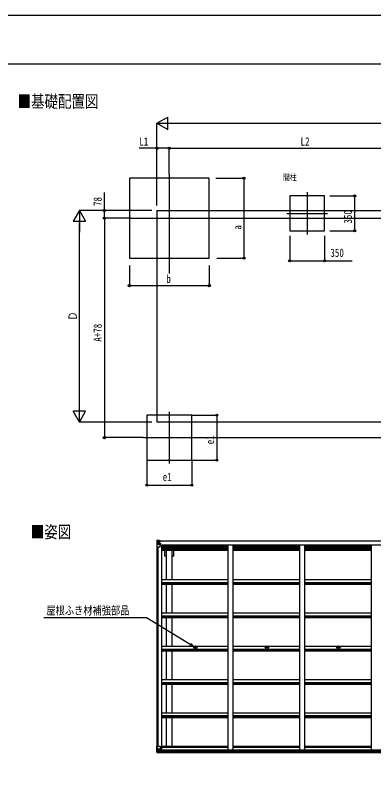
# Model space of a CAD drawing. Units: millimetres, scale not verified. Extents: x -10512 to 10512, y -7425 to 7425.
# Drawn here: x -5610 to -2026, y -333 to 7425 of the extents above; entities that cross this region are included whole.
import ezdxf
from ezdxf.enums import TextEntityAlignment as Align

# ---------------------------------------------------------------- set-up
doc = ezdxf.new("R2010")
doc.units = ezdxf.units.MM
doc.header["$LTSCALE"] = 30
for name, color, linetype in [('0-2_USER1', 3, 'Continuous'), ('0-3_YKK_12', 2, 'Continuous'), ('0-4_YKK_13', 4, 'Continuous'), ('0-5_YKK_A1', 4, 'Continuous'), ('0-6_YKK_D', 6, 'Continuous'), ('0-7_YKK_ZWAK', 7, 'Continuous')]:
    doc.layers.add(name, color=color, linetype=linetype)
doc.styles.add('ＭＳ ゴシック', font='')
doc.styles.get('ＭＳ ゴシック').set_extended_font_data('MS Gothic')

msp = doc.modelspace()

# ---------------------------------------------------------------- linework, layer by layer
at = {"layer": '0-3_YKK_12'}
for p, q in [((-4070.06, 5836.03), (-4070.06, 4840.86)), ((-2690.06, 5655.06), (-2690.06, 5232.43)), ((-2893.79, 5443.75), (-2486.33, 5443.75)), ((-4455.02, 5395.95), (-1135.92, 5395.95)), ((-4070.06, 3458.95), (-4070.06, 2938.95)), ((-4330.06, 3198.95), (1709.94, 3198.95))]:
    msp.add_line(p, q, dxfattribs=at)
at = {"layer": '0-4_YKK_13'}
for p, q in [((-4196.06, 2166.93), (-4196.06, 2166.89)), ((-4195.12, 2167.93), (-4195.12, 2167.93)), ((-4195.12, 2167.89), (-4195.12, 2167.93)), ((-4186.15, 2168.32), (-4194.07, 2167.84)), ((-4193.21, 2166.87), (-4193.22, 2166.81)), ((-4193.22, 2106.22), (-4193.22, 2166.81)), ((-4193.22, 2106.22), (-4163.06, 2106.22)), ((-4192.67, 2133.1), (-4188.53, 2145.19)), ((-4192.67, 2133.1), (-4186.06, 2132.89)), ((-4189.25, 2163.43), (-4191.98, 2167.1)), ((-4188.39, 2159.92), (-4186.06, 2159.98)), ((-4188.39, 2146.45), (-4188.39, 2159.92)), ((-4186.06, 2146.42), (-4188.39, 2146.45)), ((-4174.06, 2169.11), (-4186.06, 2168.32)), ((-4186.06, 2159.98), (-4174.06, 2159.98)), ((-4186.06, 2146.42), (-4174.06, 2146.42)), ((-4186.06, 2146.42), (-4186.06, 2146.42)), ((-4186.06, 2132.89), (-4162.06, 2132.89)), ((-4180.58, 2152.78), (-4180.58, 2151.82)), ((-4175.06, 2159.98), (-4174.06, 2159.98)), ((-4167.56, 2169.62), (-4174.06, 2169.22)), ((-4174.06, 2143.12), (-4174.06, 2169.22)), ((-4174.06, 2168.34), (-4167.56, 2168.73)), ((-4172.56, 2163.51), (-4174.06, 2163.51)), ((-4172.56, 2159.98), (-4174.06, 2159.98)), ((-4172.56, 2146.42), (-4174.06, 2146.42)), ((-4173.23, 2142.87), (-4162.89, 2141.21)), ((-4173.23, 2142.23), (-4173.23, 2142.87)), ((-4162.89, 2140.58), (-4173.23, 2142.23)), ((-4167.56, 2167.81), (-4172.56, 2167.72)), ((-4172.06, 2163.15), (-4172.56, 2163.15)), ((-4168.56, 2158.22), (-4172.56, 2158.22)), ((-4168.56, 2150.02), (-4172.56, 2150.02)), ((-4172.45, 2161.85), (-4168.56, 2161.85)), ((-4172.06, 2164.18), (-4172.06, 2162.23)), ((-4164.06, 2164.18), (-4172.06, 2164.18)), ((-4164.06, 2164.15), (-4172.06, 2164.15)), ((-4162.06, 2162.31), (-4172.06, 2162.23)), ((-4172.06, 2162.06), (-4172.06, 2162.23)), ((-4172.06, 2162.23), (-4172.06, 2162.23)), ((-4168.56, 2142.12), (-4168.56, 2162.09)), ((-4167.56, 2168.73), (-4167.56, 2169.62)), ((-4167.56, 2168.22), (-4167.56, 2168.73)), ((-4167.56, 2168.22), (-4167.56, 2167.81)), ((-4167.56, 2167.81), (-4167.56, 2166.99)), ((-4162.89, 2141.21), (-4162.89, 2140.58)), ((-4162.61, 2141.13), (-4158.56, 2141.1)), ((-4162.56, 2167.42), (-4162.56, 2166.99)), ((-4162.26, 2167.42), (-4162.56, 2167.42)), ((-4162.26, 2167.42), (-4160.57, 2166.99)), ((-4162.06, 2163.92), (-4157.06, 2163.92)), ((-4162.06, 2162.31), (-4162.06, 2163.92)), ((-4162.06, 2107.22), (-4162.06, 2140.32)), ((-4157.56, 2129.22), (-4162.06, 2129.22)), ((-4157.56, 2141.09), (-4158.56, 2141.1)), ((-4158.56, 2139.36), (-4157.56, 2139.37)), ((-4157.56, 2124.87), (-4157.56, 2141.09)), ((-4157.06, 2164.85), (-4157.06, 2163.92)), ((-4157.06, 2163.92), (-4156.06, 2163.92)), ((-4156.06, 2163.92), (-4156.06, 2164.85)), ((-4156.06, 2163.92), (-4156.06, 2162.35)), ((-4156.06, 2162.24), (-4156.06, 2162.35)), ((-3811.48, 1098.56), (-3810.37, 1098.58)), ((-3811.48, 1097.56), (-3810.37, 1097.54)), ((-3810.37, 1098.58), (-3809.86, 1098.68)), ((-3810.37, 1097.54), (-3809.86, 1097.44)), ((-3809.76, 1099.2), (-3809.86, 1098.68)), ((-3809.76, 1096.93), (-3809.86, 1097.44)), ((-3809.74, 1100.31), (-3809.76, 1099.2)), ((-3809.74, 1095.82), (-3809.76, 1096.93)), ((-3808.74, 1100.31), (-3808.72, 1099.2)), ((-3808.74, 1095.82), (-3808.72, 1096.93)), ((-3808.72, 1099.2), (-3808.62, 1098.68)), ((-3808.72, 1096.93), (-3808.62, 1097.44)), ((-3808.1, 1098.58), (-3808.62, 1098.68)), ((-3808.1, 1097.54), (-3808.62, 1097.44)), ((-3806.99, 1098.56), (-3808.1, 1098.58)), ((-3806.99, 1097.56), (-3808.1, 1097.54)), ((-3095.48, 1098.56), (-3094.37, 1098.58)), ((-3095.48, 1097.56), (-3094.37, 1097.54)), ((-3094.37, 1098.58), (-3093.86, 1098.68)), ((-3094.37, 1097.54), (-3093.86, 1097.44)), ((-3093.76, 1099.2), (-3093.86, 1098.68)), ((-3093.76, 1096.93), (-3093.86, 1097.44)), ((-3093.74, 1100.31), (-3093.76, 1099.2)), ((-3093.74, 1095.82), (-3093.76, 1096.93)), ((-3092.74, 1100.31), (-3092.72, 1099.2)), ((-3092.74, 1095.82), (-3092.72, 1096.93)), ((-3092.72, 1099.2), (-3092.62, 1098.68)), ((-3092.72, 1096.93), (-3092.62, 1097.44)), ((-3092.1, 1098.58), (-3092.62, 1098.68)), ((-3092.1, 1097.54), (-3092.62, 1097.44)), ((-3090.99, 1098.56), (-3092.1, 1098.58)), ((-3090.99, 1097.56), (-3092.1, 1097.54)), ((-2379.48, 1098.56), (-2378.37, 1098.58)), ((-2379.48, 1097.56), (-2378.37, 1097.54)), ((-2378.37, 1098.58), (-2377.86, 1098.68)), ((-2378.37, 1097.54), (-2377.86, 1097.44)), ((-2377.76, 1099.2), (-2377.86, 1098.68)), ((-2377.76, 1096.93), (-2377.86, 1097.44)), ((-2377.74, 1100.31), (-2377.76, 1099.2)), ((-2377.74, 1095.82), (-2377.76, 1096.93)), ((-2376.74, 1100.31), (-2376.72, 1099.2)), ((-2376.74, 1095.82), (-2376.72, 1096.93)), ((-2376.72, 1099.2), (-2376.62, 1098.68)), ((-2376.72, 1096.93), (-2376.62, 1097.44)), ((-2376.1, 1098.58), (-2376.62, 1098.68)), ((-2376.1, 1097.54), (-2376.62, 1097.44)), ((-2374.99, 1098.56), (-2376.1, 1098.58)), ((-2374.99, 1097.56), (-2376.1, 1097.54)), ((-4196.06, 110.24), (-4163.06, 110.24)), ((-4196.06, 49.53), (-4196.06, 110.24)), ((-4193.22, 110.24), (-4193.22, 49.66)), ((-4192.67, 83.36), (-4186.06, 83.58)), ((-4192.67, 83.36), (-4188.53, 71.28)), ((-4186.06, 83.58), (-4162.06, 83.58)), ((-4162.06, 109.24), (-4162.06, 76.15)), ((-4195.12, 48.58), (-4195.12, 48.53)), ((-4186.15, 48.15), (-4194.07, 48.62)), ((-4193.21, 49.59), (-4193.22, 49.66)), ((-4189.25, 53.03), (-4191.98, 49.37)), ((-4186.06, 70.04), (-4188.39, 70.01)), ((-4188.39, 70.01), (-4188.39, 56.54)), ((-4188.39, 56.54), (-4186.06, 56.48)), ((-4186.06, 70.04), (-4186.06, 70.04)), ((-4174.06, 70.04), (-4186.06, 70.04)), ((-4186.06, 56.49), (-4174.06, 56.49)), ((-4174.06, 47.36), (-4186.06, 48.14)), ((-4181.54, 63.68), (-4181.54, 64.64)), ((-4174.06, 74.03), (-4167.56, 74.03)), ((-4174.06, 74.03), (-4174.06, 47.24)), ((-4162.89, 75.89), (-4173.23, 74.23)), ((-4173.23, 74.23), (-4173.23, 74.03)), ((-4170.54, 74.03), (-4162.89, 75.25)), ((-4167.56, 74.03), (-4158.56, 74)), ((-4167.56, 46.85), (-4167.56, 52.79)), ((-4158.56, 52.22), (-4167.56, 52.16)), ((-4162.89, 75.25), (-4162.89, 75.89)), ((-4157.56, 73.09), (-4157.56, 52.93))]:
    msp.add_line(p, q, dxfattribs=at)
for points in [[(-4196.06, 2166.89), (-4196.06, 2106.22), (-4193.22, 2106.22)], [(-4195.12, 2167.93), (-4186.06, 2168.49), (-4174.06, 2169.22)], [(-4182.5, 2153.74), (-4183.46, 2153.74), (-4183.46, 2154.7), (-4182.5, 2154.7)], [(-4181.54, 2155.66), (-4181.54, 2156.62), (-4180.58, 2156.62), (-4180.58, 2155.66)], [(-4180.58, 2151.82), (-4181.54, 2151.82), (-4181.54, 2152.78)], [(-4179.62, 2154.7), (-4178.66, 2154.7), (-4178.66, 2153.74), (-4179.62, 2153.74)], [(-4167.56, 2168.22), (-4172.56, 2168.22), (-4172.56, 2142.76)], [(-4172.06, 2163.15), (-4164.06, 2163.15), (-4164.06, 2164.85)], [(-4157.06, 2162.19), (-4172.06, 2162.06), (-4172.06, 2162.06)], [(-4162.06, 2162.31), (-4162.06, 2162.3), (-4156.06, 2162.35)], [(-4158.56, 2141.1), (-4158.56, 2139.36), (-4162.06, 2139.35)], [(-4195.12, 48.53), (-4186.06, 47.98), (-4167.56, 46.85)], [(-4182.5, 61.76), (-4183.46, 61.76), (-4183.46, 62.72), (-4182.5, 62.72)], [(-4181.54, 64.64), (-4180.58, 64.64), (-4180.58, 63.68)], [(-4180.58, 60.8), (-4180.58, 59.84), (-4181.54, 59.84), (-4181.54, 60.8)], [(-4179.62, 62.72), (-4178.66, 62.72), (-4178.66, 61.76), (-4179.62, 61.76)], [(-4157.56, 52.93), (-4157.57, 52.83), (-4167.56, 52.79)]]:
    msp.add_lwpolyline(points, dxfattribs=at)
for centre, radius in [((-4181.06, 2154.22), 5.3), ((-3809.24, 1098.06), 17), ((-3809.24, 1098.06), 4), ((-3093.24, 1098.06), 17), ((-3093.24, 1098.06), 4), ((-2377.24, 1098.06), 17), ((-2377.24, 1098.06), 4), ((-4181.06, 62.24), 5.3)]:
    msp.add_circle(centre, radius, dxfattribs=at)
for centre, radius, start, end in [((-4195.06, 2166.93), 0.999, 93.4424, 179.95083), ((-4195.06, 2166.93), 1, 93.50017, 180.00079), ((-4195.06, 2166.89), 0.999, 93.4424, 179.95083), ((-4193.91, 2180.54), 12.7, 269.24466, 275.10311), ((-4191.93, 2166.93), 1.28, 131.17831, 182.45895), ((-4182.5, 2155.66), 0.96, 270, 0), ((-4182.5, 2152.78), 0.96, 0, 90), ((-4179.62, 2155.66), 0.96, 180, 270), ((-4179.62, 2152.78), 0.96, 90, 180), ((-4173.12, 2143.8), 0.937, 182.32209, 263.26766), ((-4173.12, 2143.16), 0.937, 182.32209, 263.26766), ((-4172.06, 2164.68), 0.5, 179.99802, 269.99691), ((-4172.06, 2164.65), 0.5, 180.00109, 270.00109), ((-4172.06, 2161.73), 0.5, 90.52895, 180.04464), ((-4172.05, 2161.55), 0.513, 91.88028, 181.04707), ((-4163.06, 2107.22), 1, 270, 0), ((-4163, 2140.28), 0.937, 2.32209, 83.26766), ((-4163, 2139.65), 0.937, 2.32209, 83.26766), ((-4156.92, 2169.88), 7.69, 268.96999, 276.43426), ((-3809.24, 1098.06), 2.3, 167.44414, 192.55586), ((-3809.24, 1098.06), 2.3, 77.44414, 102.55586), ((-3809.24, 1098.06), 2.3, 257.44414, 282.55586), ((-3809.24, 1098.06), 2.3, 347.44414, 12.55586), ((-3093.24, 1098.06), 2.3, 167.44414, 192.55586), ((-3093.24, 1098.06), 2.3, 77.44414, 102.55586), ((-3093.24, 1098.06), 2.3, 257.44414, 282.55586), ((-3093.24, 1098.06), 2.3, 347.44414, 12.55586), ((-2377.24, 1098.06), 2.3, 167.44414, 192.55586), ((-2377.24, 1098.06), 2.3, 77.44414, 102.55586), ((-2377.24, 1098.06), 2.3, 257.44414, 282.55586), ((-2377.24, 1098.06), 2.3, 347.44414, 12.55586), ((-4163.06, 109.24), 1, 0, 90), ((-4195.06, 49.57), 0.999, 180.04917, 266.5576), ((-4195.06, 49.54), 0.999, 180.04917, 266.5576), ((-4195.06, 49.53), 1, 179.99921, 266.49983), ((-4193.91, 35.92), 12.7, 84.89689, 90.75534), ((-4191.93, 49.54), 1.28, 177.54105, 228.82169), ((-4182.5, 63.68), 0.96, 270, 0), ((-4182.5, 60.8), 0.96, 0, 90), ((-4179.62, 63.68), 0.96, 180, 270), ((-4179.62, 60.8), 0.96, 90, 180), ((-4173.12, 73.3), 0.937, 96.73234, 129.06602), ((-4163, 76.82), 0.937, 276.73234, 357.67791), ((-4163, 76.18), 0.937, 276.73234, 357.67791)]:
    msp.add_arc(centre, radius, start, end, dxfattribs=at)
for centre, major_axis, ratio, start_param, end_param in [((-3994.12, 2180.24), (201, 12.36), 0.060933, 3.1373463, 3.1378449), ((-4193.12, 2168.01), (2, 0.12), 0.060933, 3.1378449, 4.2119296), ((-4191.95, 2135.45), (0.85, 2.32), 0.403757, 2.3087461, 3.2744049), ((-4192.93, 2164.91), (-0.02, 3), 0.466854, 5.5234897, 6.1575023), ((-4191.26, 2159.84), (0.03, 5), 0.573921, 4.7320603, 5.5159136), ((-4189.8, 2146.47), (0, 3), 0.468246, 4.2703918, 4.7058971), ((-4267.81, 2159.98), (81.75, 0), 0.061163, 0, 0.0007725), ((-4191.95, 81.01), (0.85, -2.32), 0.403757, 3.0087805, 3.9744392), ((-4193.12, 48.45), (2, -0.12), 0.060933, 2.0712557, 3.1453404), ((-3994.12, 36.22), (201, -12.36), 0.060933, 3.1453404, 3.145839), ((-4192.93, 51.55), (-0.02, -3), 0.466854, 0.125683, 0.7596956), ((-4191.26, 56.62), (0.03, -5), 0.573921, 0.7672717, 1.551125), ((-4189.8, 69.99), (0, -3), 0.468246, 1.5772882, 2.0127935), ((-4267.81, 56.49), (81.75, 0), 0.061163, 6.2824128, 6.2831853), ((-4158.56, 73.09), (1, -0.021), 0.906239, 0.0187047, 1.589501), ((-4158.56, 52.93), (1, 0.012), 0.707053, 4.7036637, 6.124411)]:
    msp.add_ellipse(centre, major_axis=major_axis, ratio=ratio, start_param=start_param, end_param=end_param, dxfattribs=at)
at = {"layer": '0-5_YKK_A1'}
for p, q in [((-4194.06, 5473.75), (1573.94, 5473.75)), ((-4194.06, 5473.75), (-4194.06, 3355.37)), ((1573.94, 3355.37), (-4194.06, 3355.37)), ((-4194.06, 2106.22), (-4194.06, 110.24)), ((-4184.36, 2106.22), (-4184.36, 110.24)), ((-4172.56, 2166.99), (-1316.56, 2166.99)), ((-4172.56, 2164.85), (-1316.56, 2164.85)), ((-4162.06, 2124.87), (-4149.06, 2124.87)), ((-4149.06, 2124.87), (-4149.06, 74.22)), ((-4149.06, 2111.19), (-3483.06, 2111.19)), ((-4149.06, 2102.8), (-3483.06, 2102.8)), ((-4141.56, 2111.19), (-4141.56, 2126.71)), ((-4141.56, 2126.71), (-1342.56, 2126.71)), ((-3483.06, 2126.69), (-3483.06, 74.22)), ((-3433.06, 2126.69), (-3433.06, 74.22)), ((-3433.06, 2111.19), (-2767.06, 2111.19)), ((-3433.06, 2102.8), (-2767.06, 2102.8)), ((-2767.06, 2126.69), (-2767.06, 74.22)), ((-2717.06, 2126.69), (-2717.06, 74.22)), ((-2717.06, 2111.19), (-2051.06, 2111.19)), ((-2717.06, 2102.8), (-2051.06, 2102.8)), ((-2051.06, 2126.69), (-2051.06, 74.22)), ((-4149.06, 2094.6), (-3483.06, 2094.6)), ((-4149.06, 2090.67), (-3483.06, 2090.67)), ((-4149.06, 2085.59), (-3483.06, 2085.59)), ((-4149.06, 2072.58), (-3483.06, 2072.58)), ((-4115.26, 2010.99), (-4115.26, 2072.58)), ((-4097.56, 1779.58), (-4097.56, 2072.58)), ((-4042.56, 1779.58), (-4042.56, 2072.58)), ((-4024.86, 2010.99), (-4024.86, 2072.58)), ((-3433.06, 2094.6), (-2767.06, 2094.6)), ((-3433.06, 2090.67), (-2767.06, 2090.67)), ((-3433.06, 2085.59), (-2767.06, 2085.59)), ((-3433.06, 2072.58), (-2767.06, 2072.58)), ((-2717.06, 2094.6), (-2051.06, 2094.6)), ((-2717.06, 2090.67), (-2051.06, 2090.67)), ((-2717.06, 2085.59), (-2051.06, 2085.59)), ((-2717.06, 2072.58), (-2051.06, 2072.58)), ((-4097.56, 2010.99), (-4115.26, 2010.99)), ((-4024.86, 2010.99), (-4042.56, 2010.99)), ((-4149.03, 1779.58), (-3483.06, 1779.58)), ((-4149.03, 1749.84), (-3483.06, 1749.84)), ((-4149.03, 1745.29), (-3483.06, 1745.29)), ((-4149.03, 1732.28), (-3483.06, 1732.28)), ((-4097.56, 1446.08), (-4097.56, 1732.28)), ((-4042.56, 1446.08), (-4042.56, 1732.28)), ((-3433.03, 1779.58), (-2767.06, 1779.58)), ((-3433.03, 1749.84), (-2767.06, 1749.84)), ((-3433.03, 1745.29), (-2767.06, 1745.29)), ((-3433.03, 1732.28), (-2767.06, 1732.28)), ((-2717.03, 1779.58), (-2051.06, 1779.58)), ((-2717.03, 1749.84), (-2051.06, 1749.84)), ((-2717.03, 1745.29), (-2051.06, 1745.29)), ((-2717.03, 1732.28), (-2051.06, 1732.28)), ((-4149.03, 1446.08), (-3483.06, 1446.08)), ((-4149.03, 1416.34), (-3483.06, 1416.34)), ((-4149.03, 1411.8), (-3483.06, 1411.8)), ((-4149.03, 1398.78), (-3483.06, 1398.78)), ((-4097.56, 1112.58), (-4097.56, 1398.78)), ((-4042.56, 1112.58), (-4042.56, 1398.78)), ((-3433.03, 1446.08), (-2767.06, 1446.08)), ((-3433.03, 1416.34), (-2767.06, 1416.34)), ((-3433.03, 1411.8), (-2767.06, 1411.8)), ((-3433.03, 1398.78), (-2767.06, 1398.78)), ((-2717.03, 1446.08), (-2051.06, 1446.08)), ((-2717.03, 1416.34), (-2051.06, 1416.34)), ((-2717.03, 1411.8), (-2051.06, 1411.8)), ((-2717.03, 1398.78), (-2051.06, 1398.78)), ((-4149.03, 1112.58), (-3483.06, 1112.58)), ((-3433.03, 1112.58), (-2767.06, 1112.58)), ((-2717.03, 1112.58), (-2051.06, 1112.58)), ((-4149.03, 1082.85), (-3483.06, 1082.85)), ((-4149.03, 1078.3), (-3483.06, 1078.3)), ((-4149.03, 1065.29), (-3483.06, 1065.29)), ((-4097.56, 779.09), (-4097.56, 1065.29)), ((-4042.56, 779.09), (-4042.56, 1065.29)), ((-3433.03, 1082.85), (-2767.06, 1082.85)), ((-3433.03, 1078.3), (-2767.06, 1078.3)), ((-3433.03, 1065.29), (-2767.06, 1065.29)), ((-2717.03, 1082.85), (-2051.06, 1082.85)), ((-2717.03, 1078.3), (-2051.06, 1078.3)), ((-2717.03, 1065.29), (-2051.06, 1065.29)), ((-4149.03, 779.09), (-3483.06, 779.09)), ((-3433.03, 779.09), (-2767.06, 779.09)), ((-2717.03, 779.09), (-2051.06, 779.09)), ((-4149.03, 749.35), (-3483.06, 749.35)), ((-4149.03, 744.8), (-3483.06, 744.8)), ((-4149.03, 731.79), (-3483.06, 731.79)), ((-4097.56, 445.6), (-4097.56, 731.79)), ((-4042.56, 445.6), (-4042.56, 731.79)), ((-3433.03, 749.35), (-2767.06, 749.35)), ((-3433.03, 744.8), (-2767.06, 744.8)), ((-3433.03, 731.79), (-2767.06, 731.79)), ((-2717.03, 749.35), (-2051.06, 749.35)), ((-2717.03, 744.8), (-2051.06, 744.8)), ((-2717.03, 731.79), (-2051.06, 731.79)), ((-4149.03, 445.6), (-3483.06, 445.6)), ((-4149.03, 415.86), (-3483.06, 415.86)), ((-4149.03, 411.31), (-3483.06, 411.31)), ((-4149.03, 398.3), (-3483.06, 398.3)), ((-4097.56, 110.39), (-4097.56, 398.3)), ((-4042.56, 110.39), (-4042.56, 398.3)), ((-3433.03, 445.6), (-2767.06, 445.6)), ((-3433.03, 415.86), (-2767.06, 415.86)), ((-3433.03, 411.31), (-2767.06, 411.31)), ((-3433.03, 398.3), (-2767.06, 398.3)), ((-2717.03, 445.6), (-2051.06, 445.6)), ((-2717.03, 415.86), (-2051.06, 415.86)), ((-2717.03, 411.31), (-2051.06, 411.31)), ((-2717.03, 398.3), (-2051.06, 398.3)), ((-4149.06, 110.39), (-3483.06, 110.39)), ((-4149.06, 102.05), (-3483.06, 102.05)), ((-3433.06, 110.39), (-2767.06, 110.39)), ((-3433.06, 102.05), (-2767.06, 102.05)), ((-2717.06, 110.39), (-2051.06, 110.39)), ((-2717.06, 102.05), (-2051.06, 102.05)), ((-4169.32, 74.22), (-1326.56, 74.22)), ((-4167.56, 48.45), (-1316.56, 48.45)), ((-4157.56, 71.96), (-1326.56, 71.96)), ((-4157.56, 56.35), (-1326.56, 56.35))]:
    msp.add_line(p, q, dxfattribs=at)
for points in [[(-4470.06, 4995.95), (-3670.06, 4995.95), (-3670.06, 5795.95), (-4470.06, 5795.95)], [(-2865.06, 5268.75), (-2515.06, 5268.75), (-2515.06, 5618.75), (-2865.06, 5618.75)], [(-4295.06, 2973.95), (-3845.06, 2973.95), (-3845.06, 3423.95), (-4295.06, 3423.95)]]:
    msp.add_lwpolyline(points, close=True, dxfattribs=at)
at = {"layer": '0-6_YKK_D'}
for p, q in [((-4194.06, 6345.95), (-4085.81, 6408.45)), ((-4085.81, 6283.45), (-4085.81, 6408.45)), ((-4194.06, 5523.75), (-4194.06, 6346.95)), ((-4194.06, 6345.95), (-4085.81, 6283.45)), ((-4194.06, 6345.95), (-3977.55, 6345.95)), ((-4069.06, 6345.95), (1448.94, 6345.95)), ((-4194.06, 5523.75), (-4194.06, 6096.95)), ((-4070.06, 5837.03), (-4070.06, 6096.95)), ((-4070.06, 5837.03), (-4070.06, 6096.95)), ((-4070.06, 6095.95), (-1310.06, 6095.95)), ((-3602.9, 5795.95), (-3320.95, 5795.95)), ((-3321.95, 4995.95), (-3321.95, 5795.95)), ((-2464.06, 5618.75), (-2214.06, 5618.75)), ((-2215.06, 5618.75), (-2215.06, 5268.75)), ((-4970.06, 5473.75), (-5032.56, 5365.5)), ((-4244.06, 5473.75), (-4971.06, 5473.75)), ((-4970.06, 5473.75), (-4907.56, 5365.5)), ((-4970.06, 5473.75), (-4970.06, 5257.24)), ((-4244.06, 5473.75), (-4721.06, 5473.75)), ((-5032.56, 5365.5), (-4907.56, 5365.5)), ((-4512.5, 5395.95), (-4721.06, 5395.95)), ((-4456.02, 5395.95), (-4721.06, 5395.95)), ((-4720.06, 5395.95), (-4720.06, 3198.95)), ((-4970.06, 3480.37), (-4970.06, 5348.75)), ((-2865.06, 5217.75), (-2865.06, 4967.75)), ((-2515.06, 5217.75), (-2515.06, 4967.75)), ((-2464.06, 5268.75), (-2214.06, 5268.75)), ((-3595.06, 4995.95), (-3320.95, 4995.95)), ((-4470.06, 4921.75), (-4470.06, 4719.95)), ((-3670.06, 4921.93), (-3670.06, 4719.95)), ((-4470.06, 4720.95), (-3670.06, 4720.95)), ((-4970.06, 3355.37), (-4970.06, 3571.88)), ((-4970.06, 3355.37), (-5032.56, 3463.62)), ((-4907.56, 3463.62), (-5032.56, 3463.62)), ((-4970.06, 3355.37), (-4907.56, 3463.62)), ((-3844.06, 3423.95), (-3594.06, 3423.95)), ((-3595.06, 3423.95), (-3595.06, 2973.95)), ((-4244.06, 3355.37), (-4971.06, 3355.37)), ((-4331.06, 3198.95), (-4721.06, 3198.95)), ((-4295.06, 2972.95), (-4295.06, 2722.95)), ((-3845.06, 2972.95), (-3845.06, 2722.95)), ((-3844.06, 2973.95), (-3594.06, 2973.95)), ((-4295.06, 2723.95), (-3845.06, 2723.95))]:
    msp.add_line(p, q, dxfattribs=at)
for points in [[(-4070.06, 6095.95), (-4194.06, 6095.95), (-4371.89, 6095.95)], [(-4720.06, 5395.95), (-4720.06, 5473.75), (-4720.06, 5651.58)], [(-2865.06, 4968.75), (-2515.06, 4968.75), (-2238.56, 4968.75)], [(-3823.48, 1107.34), (-3859.85, 1129.33), (-4299.83, 1395.24), (-5325.8, 1395.24)], [(-3865.74, 1119.58), (-3823.48, 1107.34), (-3853.96, 1139.07)]]:
    msp.add_lwpolyline(points, dxfattribs=at)
for centre in [(-4194.06, 6095.95), (-4070.06, 6095.95), (-4070.06, 6095.95), (-3321.95, 5795.95), (-2215.06, 5618.75), (-4720.06, 5473.75), (-4720.06, 5395.95), (-4720.06, 5395.95), (-2215.06, 5268.75), (-3321.95, 4995.95), (-2865.06, 4968.75), (-2515.06, 4968.75), (-4470.06, 4720.95), (-3670.06, 4720.95), (-3595.06, 3423.95), (-4720.06, 3198.95), (-3595.06, 2973.95), (-4295.06, 2723.95), (-3845.06, 2723.95)]:
    msp.add_circle(centre, 10.62, dxfattribs=at)
at = {"layer": '0-7_YKK_ZWAK'}
msp.add_line((9737.55, 6937.5), (-9762.45, 6937.5), dxfattribs=at)
msp.add_lwpolyline([(-10512.5, -7425), (10512.5, -7425), (10512.5, 7425), (-10512.5, 7425)], close=True, dxfattribs=at)

# ---------------------------------------------------------------- texts
at = {"layer": '0-2_USER1', "style": 'ＭＳ ゴシック', "width": 0.8}
for s, height, p in [('■基礎配置図', 123.7, (-5589.5, 6465.91)), ('間柱', 61.86, (-2933.02, 5755.28)), ('■姿図', 123.7, (-5456.98, 2155.89))]:
    msp.add_text(s, height=height, dxfattribs=at).set_placement(p, align=Align.BOTTOM_LEFT)
at = {"layer": '0-6_YKK_D', "style": 'ＭＳ ゴシック', "width": 0.8}
for s, p in [('L1', (-4370.23, 6097.62)), ('L2', (-2756.06, 6097.62)), ('350', (-2457.56, 4983.75)), ('b', (-4100.06, 4722.28)), ('e1', (-4136.06, 2738.95)), ('屋根ふき材補強部品', (-5300.83, 1402.72))]:
    msp.add_text(s, height=82.48, dxfattribs=at).set_placement(p, align=Align.BOTTOM_LEFT)
for s, p in [('78', (-4721.73, 5517.92)), ('350', (-2216.73, 5341.75)), ('a', (-3323.62, 5280.43)), ('Ｄ', (-4971.06, 4369.56)), ('A+78', (-4721.73, 4159.45)), ('e1', (-3596.73, 3132.95))]:
    msp.add_text(s, height=82.48, rotation=90, dxfattribs=at).set_placement(p, align=Align.BOTTOM_LEFT)

doc.saveas('drawing.dxf')
